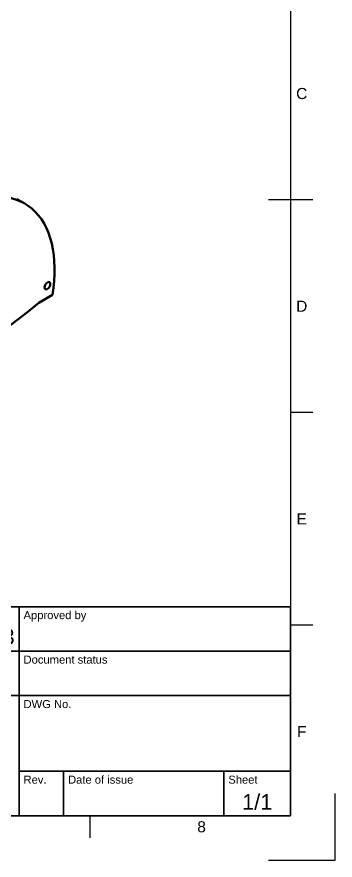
# Model space of a CAD drawing. Header units: millimetres. Extents: x 0 to 420, y 0 to 297.
# Drawn here: x 348.5 to 420, y 0 to 189.7 of the extents above; entities that cross this region are included whole.
import ezdxf
from ezdxf.enums import TextEntityAlignment as Align

# ---------------------------------------------------------------- set-up
doc = ezdxf.new("R2010")
doc.units = ezdxf.units.MM
doc.header["$LTSCALE"] = 0.75
for name, color, linetype, lineweight in [('BORDER', 7, 'Continuous', 25), ('TITLEBLOCK', 7, 'Continuous', 35), ('Visible', 7, 'Continuous', 50)]:
    doc.layers.add(name, color=color, linetype=linetype, lineweight=lineweight)
doc.styles.add('FusionTitle', font='Arial.ttf')

# ---------------------------------------------------------------- blocks, each defined once
blk = doc.blocks.new('ISO_A3_SHEET')
at = {"layer": 'BORDER'}
for p, q in [((410, 287), (410, 10)), ((415, 148.5), (405, 148.5)), ((415, 100.66667), (410, 100.66667)), ((415, 52.83334), (410, 52.83334)), ((20, 10), (410, 10)), ((365, 5), (365, 10))]:
    blk.add_line(p, q, dxfattribs=at)
at = {"layer": 'Defpoints'}
for p, q in [((420, 0), (420, 15)), ((405, 0), (420, 0))]:
    blk.add_line(p, q, dxfattribs=at)
at = {"layer": 'BORDER', "style": 'FusionTitle'}
for s, p in [('C', (412.5, 172.41667)), ('D', (412.5, 124.58334)), ('E', (412.5, 76.75001)), ('F', (412.5, 28.91668)), ('8', (390, 7.5))]:
    blk.add_text(s, height=2.5, dxfattribs=at).set_placement(p, align=Align.MIDDLE)
blk = doc.blocks.new('ISO_TITLEBLOCK')
at = {"layer": 'TITLEBLOCK'}
for p, q in [((0, 47), (-180, 47)), ((-180, 47), (-180, 0)), ((-156, 37), (-156, 47)), ((-122, 0), (-122, 47)), ((-61, 0), (-61, 47)), ((0, 0), (0, 47)), ((-180, 37), (0, 37)), ((-122, 27), (0, 27)), ((-61, 10), (0, 10)), ((-51, 0), (-51, 10)), ((-15, 0), (-15, 10)), ((-180, 0), (0, 0))]:
    blk.add_line(p, q, dxfattribs=at)
at = {"layer": 'TITLEBLOCK', "style": 'FusionTitle'}
for s, p in [('Dept.', (-179, 46)), ('Technical reference', (-155, 46)), ('Created by', (-121, 46)), ('Approved by', (-60, 46)), ('Document type', (-121, 36)), ('Document status', (-60, 36)), ('Title', (-121, 26)), ('DWG No.', (-60, 26)), ('Rev.', (-60, 9)), ('Date of issue', (-50, 9)), ('Sheet', (-14, 9))]:
    blk.add_text(s, height=1.8, dxfattribs=at).set_placement(p, align=Align.TOP_LEFT)
for tag, height, p in [('DEPT', 3.5, (-179, 42)), ('TECHNICAL_REFERENCE', 3.5, (-155, 42)), ('CREATED_BY', 3.5, (-121, 42)), ('APPROVED_BY', 3.5, (-60, 42)), ('DOCUMENT_TYPE', 3.5, (-121, 32)), ('DOCUMENT_STATUS', 3.5, (-60, 32)), ('TITLE_1', 5, (-121, 21.5)), ('TITLE_2', 5, (-121, 14)), ('TITLE_3', 5, (-121, 6.5)), ('DATE_OF_ISSUE', 3.5, (-50, 5))]:
    blk.add_attdef(tag, text='', height=height, dxfattribs=at).set_placement(p, align=Align.TOP_LEFT)
for tag, p in [('CREATED_DATE', (-62, 42)), ('APPROVED_DATE', (-0.99, 42))]:
    blk.add_attdef(tag, text='', height=3.5, dxfattribs=at).set_placement(p, align=Align.TOP_RIGHT)
for tag, height, p in [('DRAWING_NUMBER', 5, (-30.5, 19.75)), ('REV', 3.5, (-56, 4.85)), ('SHEET', 3.5, (-7.5, 4.85))]:
    blk.add_attdef(tag, text='', height=height, dxfattribs=at).set_placement(p, align=Align.TOP_CENTER)

msp = doc.modelspace()

# ---------------------------------------------------------------- linework, layer by layer
at = {"layer": 'Visible', "extrusion": (1e-16, 0.816497, 0.57735)}
for p, q in [((348.51, 148.68), (350.27, 147.66)), ((353.46, 125.37), (356.48, 127.12))]:
    msp.add_line(p, q, dxfattribs=at)
at = {"layer": 'Visible'}
for centre, major_axis, start_param, end_param in [((334.09, 119.63), (16.18, 28.03), -0.992889, 0.785398), ((332.11, 230.47), (73.48, 127.27), 3.738528, 4.133987)]:
    msp.add_ellipse(centre, major_axis=major_axis, ratio=0.57735, start_param=start_param, end_param=end_param, dxfattribs=at)
at = {"layer": 'Visible', "extrusion": (0, 0, -1)}
msp.add_ellipse((355.37, 129.2), major_axis=(0.458, 0.794), ratio=0.57735, start_param=1.570796326796707, end_param=7.853981633976292, dxfattribs=at)

# ---------------------------------------------------------------- block references
at = {"layer": 'BORDER'}
msp.add_blockref('ISO_A3_SHEET', (0, 0), dxfattribs=at)
at = {"layer": 'TITLEBLOCK'}
ref = msp.add_blockref('ISO_TITLEBLOCK', (410, 10), dxfattribs=at)
ref.add_attrib('CREATED_DATE', '26/11/2023', dxfattribs={"height": 3.5, "style": 'FusionTitle'}).set_placement((348, 52), align=Align.TOP_RIGHT)
ref.add_attrib('SHEET', '1/1', dxfattribs={"height": 3.5, "style": 'FusionTitle'}).set_placement((402.5, 14.85), align=Align.TOP_CENTER)
ref.add_attrib('TITLE_1', 'MotherBrd-Comined_Line Following Robot', dxfattribs={"height": 5, "style": 'FusionTitle', "width": 0.44114}).set_placement((289, 31.5), align=Align.TOP_LEFT)
ref.add_attrib('CREATED_BY', '成浚 曾', dxfattribs={"height": 3.5, "style": 'FusionTitle'}).set_placement((289, 52), align=Align.TOP_LEFT)

doc.saveas('drawing.dxf')
